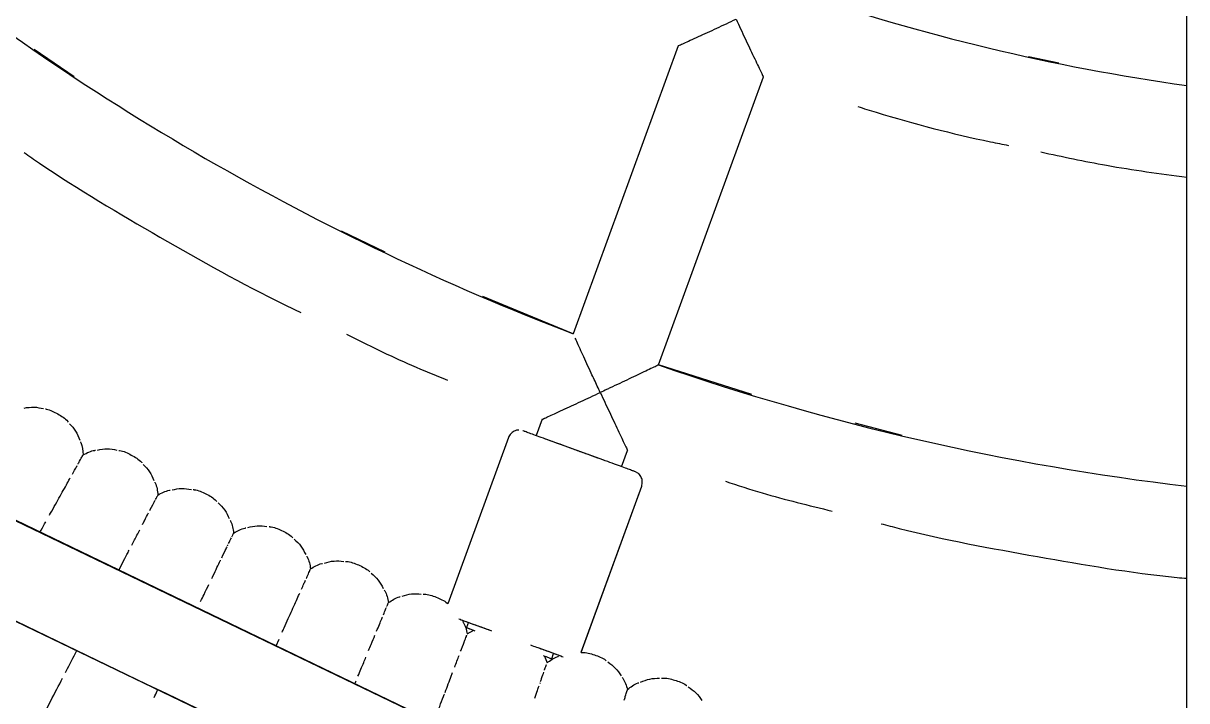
# Model space of a CAD drawing. Extents: x -360 to 379, y -342 to 365.
# Drawn here: x -15.99 to 4.52, y -185.31 to -173.37 of the extents above; entities that cross this region are included whole.
import ezdxf

# ---------------------------------------------------------------- set-up
doc = ezdxf.new("R2010")
doc.units = 0
doc.layers.get('0').update_dxf_attribs({"linetype": 'CONTINUOUS'})

msp = doc.modelspace()

# ---------------------------------------------------------------- linework, layer by layer
at = {"color": 7, "linetype": 'CONTINUOUS'}
for p, q in [((4.517, -282.988), (4.517, 306.012)), ((-4.064, -173.595), (-4.042, -173.585)), ((-15.092, -174.317), (-15.797, -173.832)), ((-4.449, -173.771), (-6.296, -178.846)), ((-4.449, -173.771), (-6.296, -178.846)), ((-4.403, -173.75), (-4.4, -173.749)), ((2.261, -174.072), (1.726, -173.963)), ((-4.793, -179.393), (-2.945, -174.318)), ((-4.793, -179.393), (-2.945, -174.318)), ((-9.612, -177.403), (-10.384, -177.035)), ((-6.296, -178.846), (-7.89, -178.186)), ((4.517, -192.068), (-23.958, -178.372)), ((4.517, -192.06), (-23.93, -178.378)), ((-4.84, -179.416), (-4.844, -179.418)), ((-3.148, -179.912), (-4.793, -179.393)), ((-24.623, -179.82), (4.517, -193.835)), ((-6.459, -180.173), (-6.437, -180.164)), ((-6.843, -180.35), (-6.948, -180.638)), ((-6.843, -180.35), (-6.948, -180.638)), ((-0.497, -180.634), (-1.325, -180.42)), ((-7.44, -180.672), (-8.506, -183.6)), ((-7.44, -180.672), (-8.506, -183.602)), ((-5.757, -181.071), (-6.796, -180.693)), ((-5.445, -181.185), (-5.34, -180.897)), ((-5.445, -181.185), (-5.34, -180.897)), ((-5.149, -181.306), (-5.21, -181.271)), ((-6.157, -184.457), (-5.09, -181.527)), ((-6.156, -184.455), (-5.09, -181.527)), ((-8.287, -183.875), (-7.75, -184.071)), ((-8.145, -183.927), (-8.18, -184.021)), ((-8.145, -183.927), (-8.18, -184.021)), ((-8.18, -184.021), (-8.044, -184.07)), ((-8.169, -184.143), (-8.168, -184.141)), ((-8.164, -184.132), (-8.05, -184.068)), ((-11.534, -184.34), (-11.482, -184.225)), ((-6.902, -184.379), (-6.501, -184.526)), ((-6.806, -184.521), (-6.759, -184.643)), ((-6.704, -184.558), (-6.676, -184.568)), ((-6.676, -184.568), (-6.642, -184.474)), ((-6.676, -184.568), (-6.642, -184.474))]:
    msp.add_line(p, q, dxfattribs=at)
at = {"color": 7, "linetype": 'CONTINUOUS', "flags": 128}
for points in [[(-6.797, -180.329), (-6.795, -180.328), (-6.791, -180.326)], [(-15.025, -181.138), (-15.02, -181.129), (-15.015, -181.12)], [(-13.624, -181.696), (-13.621, -181.69), (-13.621, -181.689)], [(-13.67, -181.784), (-13.665, -181.775), (-13.665, -181.773)], [(-12.313, -182.421), (-12.308, -182.41), (-12.307, -182.408)], [(-12.391, -182.581), (-12.384, -182.567), (-12.382, -182.563)], [(-11.003, -183.156), (-10.999, -183.148), (-10.995, -183.139)], [(-9.588, -183.661), (-9.583, -183.649), (-9.581, -183.646)], [(-9.557, -183.586), (-9.555, -183.582), (-9.554, -183.58)], [(-6.886, -185.008), (-6.882, -184.997), (-6.881, -184.994)], [(-5.399, -185.3), (-5.393, -185.283), (-5.39, -185.274)]]:
    msp.add_lwpolyline(points, dxfattribs=at)
at = {"color": 7, "linetype": 'CONTINUOUS'}
for centre, radius, start, end in [((10.118, -136.088), 45.8, 231.0009, 248.9991), ((9.732, -137.41), 37.424, 251.0868, 261.9893), ((9.698, -137.59), 44.243, 250.8816, 263.2753)]:
    msp.add_arc(centre, radius, start, end, dxfattribs=at)
for points, knots in [([(-4.449, -173.771), (-4.443, -173.768), (-4.432, -173.763), (-4.349, -173.725), (-4.233, -173.672), (-4.045, -173.586), (-3.77, -173.46), (-3.541, -173.353), (-3.426, -173.3)], [0, 0, 0, 0, 0.125165, 0.250563, 0.368631, 0.5014, 0.751126, 1, 1, 1, 1]), ([(-3.426, -173.3), (-3.373, -173.414), (-3.266, -173.644), (-3.136, -173.917), (-3.048, -174.104), (-2.993, -174.218), (-2.954, -174.301), (-2.948, -174.312), (-2.945, -174.318)], [0, 0, 0, 0, 0.248883, 0.498606, 0.63137, 0.74944, 0.874837, 1, 1, 1, 1]), ([(-1.282, -174.839), (-1.174, -174.873), (-0.403, -175.116), (0.485, -175.345), (1.271, -175.503), (1.376, -175.524)], [0, 0, 0, 0, 0.123971, 0.882839, 1, 1, 1, 1]), ([(-15.976, -175.651), (-15.886, -175.713), (-15.113, -176.247), (-13.585, -177.142), (-12.046, -178.019), (-11.196, -178.42), (-11.098, -178.467)], [0, 0, 0, 0, 0.058113, 0.5, 0.941887, 1, 1, 1, 1]), ([(1.943, -175.639), (2.329, -175.722), (3.181, -175.905), (4.044, -176.022), (4.517, -176.086)], [0, 0, 0, 0, 0.45258, 1, 1, 1, 1]), ([(-10.296, -178.849), (-9.915, -179.039), (-9.331, -179.33), (-8.726, -179.573), (-8.515, -179.658)], [0, 0, 0, 0, 0.6514, 1, 1, 1, 1]), ([(-5.82, -179.878), (-5.838, -179.841), (-5.891, -179.726), (-5.997, -179.498), (-6.108, -179.258), (-6.193, -179.071), (-6.24, -178.969), (-6.256, -178.933), (-6.261, -178.923)], [0, 0, 0, 0, 0.100129, 0.311136, 0.622829, 0.779581, 0.935864, 1, 1, 1, 1]), ([(-4.793, -179.393), (-4.799, -179.396), (-4.81, -179.402), (-4.896, -179.442), (-5.013, -179.498), (-5.202, -179.587), (-5.42, -179.69), (-5.61, -179.78), (-5.725, -179.833), (-5.783, -179.861), (-5.82, -179.878)], [0, 0, 0, 0, 0.124933, 0.250189, 0.374878, 0.499951, 0.749144, 0.87452, 0.919567, 1, 1, 1, 1]), ([(-24.621, -179.814), (-22.431, -180.869), (-12.72, -185.546), (-3.006, -190.215), (4.517, -193.832)], [0, 0, 0, 0, 0.2255069, 1, 1, 1, 1]), ([(-6.843, -180.35), (-6.838, -180.347), (-6.826, -180.342), (-6.743, -180.304), (-6.627, -180.251), (-6.439, -180.165), (-6.165, -180.038), (-5.935, -179.931), (-5.82, -179.878)], [0, 0, 0, 0, 0.125163, 0.250562, 0.368569, 0.501398, 0.751125, 1, 1, 1, 1]), ([(-5.82, -179.878), (-5.767, -179.993), (-5.659, -180.223), (-5.53, -180.496), (-5.442, -180.682), (-5.387, -180.797), (-5.348, -180.88), (-5.343, -180.891), (-5.34, -180.897)], [0, 0, 0, 0, 0.250273, 0.49911, 0.631647, 0.749431, 0.874853, 1, 1, 1, 1]), ([(-15.974, -180.151), (-15.916, -180.142), (-15.803, -180.125), (-15.69, -180.15), (-15.634, -180.162)], [0, 0, 0, 0, 0.50285, 1, 1, 1, 1]), ([(-15.599, -180.167), (-15.594, -180.168), (-15.517, -180.18), (-15.448, -180.219), (-15.382, -180.256)], [0, 0, 0, 0, 0.061307, 1, 1, 1, 1]), ([(-15.382, -180.256), (-15.318, -180.294), (-15.249, -180.334), (-15.201, -180.395), (-15.198, -180.399)], [0, 0, 0, 0, 0.938693, 1, 1, 1, 1]), ([(-15.175, -180.427), (-15.137, -180.469), (-15.059, -180.554), (-15.017, -180.661), (-14.996, -180.715)], [0, 0, 0, 0, 0.49715, 1, 1, 1, 1]), ([(-7.256, -180.541), (-7.258, -180.541), (-7.285, -180.537), (-7.338, -180.557), (-7.404, -180.601), (-7.428, -180.648), (-7.44, -180.672)], [0, 0, 0, 0, 0.01764, 0.345093, 0.672547, 1, 1, 1, 1]), ([(-14.981, -180.746), (-14.98, -180.75), (-14.946, -180.821), (-14.94, -180.9), (-14.934, -180.975)], [0, 0, 0, 0, 0.0584237, 1, 1, 1, 1]), ([(-14.681, -180.891), (-14.624, -180.881), (-14.511, -180.86), (-14.398, -180.882), (-14.341, -180.892)], [0, 0, 0, 0, 0.5028497, 1, 1, 1, 1]), ([(-15.013, -181.116), (-15.008, -181.106), (-14.975, -181.048), (-14.945, -180.994), (-14.938, -180.981), (-14.934, -180.975)], [0, 0, 0, 0, 0.093043, 0.547423, 1, 1, 1, 1]), ([(-14.934, -180.975), (-14.868, -180.941), (-14.797, -180.904), (-14.72, -180.896), (-14.715, -180.895)], [0, 0, 0, 0, 0.9415763, 1, 1, 1, 1]), ([(-14.306, -180.897), (-14.301, -180.897), (-14.224, -180.907), (-14.153, -180.944), (-14.087, -180.979)], [0, 0, 0, 0, 0.061307, 1, 1, 1, 1]), ([(-14.087, -180.979), (-14.021, -181.015), (-13.952, -181.053), (-13.901, -181.113), (-13.898, -181.117)], [0, 0, 0, 0, 0.938693, 1, 1, 1, 1]), ([(-15.123, -181.314), (-15.106, -181.283), (-15.072, -181.222), (-15.051, -181.185), (-15.041, -181.166)], [0, 0, 0, 0, 0.502709, 1, 1, 1, 1]), ([(-13.875, -181.144), (-13.835, -181.185), (-13.755, -181.268), (-13.71, -181.374), (-13.687, -181.427)], [0, 0, 0, 0, 0.49715, 1, 1, 1, 1]), ([(-15.53, -182.042), (-15.516, -182.018), (-15.438, -181.877), (-15.321, -181.668), (-15.212, -181.473), (-15.17, -181.396), (-15.162, -181.384)], [0, 0, 0, 0, 0.087539, 0.502772, 0.9168, 1, 1, 1, 1]), ([(-13.672, -181.457), (-13.67, -181.462), (-13.635, -181.531), (-13.626, -181.61), (-13.618, -181.684)], [0, 0, 0, 0, 0.058424, 1, 1, 1, 1]), ([(-5.09, -181.527), (-5.084, -181.501), (-5.072, -181.45), (-5.094, -181.374), (-5.122, -181.324), (-5.146, -181.31), (-5.147, -181.309)], [0, 0, 0, 0, 0.327453, 0.654907, 0.98236, 1, 1, 1, 1]), ([(-3.615, -181.442), (-3.399, -181.512), (-2.779, -181.714), (-2.144, -181.867), (-1.731, -181.967)], [0, 0, 0, 0, 0.3486, 1, 1, 1, 1]), ([(-13.618, -181.684), (-13.553, -181.648), (-13.483, -181.61), (-13.406, -181.599), (-13.401, -181.598)], [0, 0, 0, 0, 0.941576, 1, 1, 1, 1]), ([(-13.367, -181.593), (-13.311, -181.581), (-13.198, -181.558), (-13.084, -181.576), (-13.028, -181.585)], [0, 0, 0, 0, 0.5028497, 1, 1, 1, 1]), ([(-12.993, -181.588), (-12.988, -181.589), (-12.91, -181.596), (-12.838, -181.631), (-12.771, -181.663)], [0, 0, 0, 0, 0.061307, 1, 1, 1, 1]), ([(-12.771, -181.663), (-12.705, -181.698), (-12.634, -181.734), (-12.582, -181.793), (-12.578, -181.796)], [0, 0, 0, 0, 0.938693, 1, 1, 1, 1]), ([(-13.758, -181.954), (-13.756, -181.95), (-13.72, -181.879), (-13.69, -181.823), (-13.674, -181.791), (-13.672, -181.788)], [0, 0, 0, 0, 0.0533179, 0.8924282, 1, 1, 1, 1]), ([(-13.658, -181.761), (-13.648, -181.742), (-13.632, -181.71), (-13.629, -181.705), (-13.628, -181.703)], [0, 0, 0, 0, 0.614238, 1, 1, 1, 1]), ([(-12.554, -181.822), (-12.513, -181.862), (-12.431, -181.943), (-12.383, -182.047), (-12.359, -182.1)], [0, 0, 0, 0, 0.4971503, 1, 1, 1, 1]), ([(-13.89, -182.206), (-13.878, -182.183), (-13.834, -182.099), (-13.804, -182.041), (-13.782, -181.999)], [0, 0, 0, 0, 0.27062, 1, 1, 1, 1]), ([(-15.695, -182.338), (-15.689, -182.326), (-15.652, -182.26), (-15.621, -182.205), (-15.595, -182.159)], [0, 0, 0, 0, 0.186141, 1, 1, 1, 1]), ([(-14.077, -182.566), (-14.045, -182.505), (-13.993, -182.405), (-13.953, -182.328), (-13.938, -182.299)], [0, 0, 0, 0, 0.6096889, 1, 1, 1, 1]), ([(-12.342, -182.13), (-12.34, -182.134), (-12.303, -182.203), (-12.292, -182.281), (-12.282, -182.356)], [0, 0, 0, 0, 0.058424, 1, 1, 1, 1]), ([(-12.282, -182.356), (-12.218, -182.317), (-12.149, -182.277), (-12.072, -182.264), (-12.068, -182.263)], [0, 0, 0, 0, 0.941576, 1, 1, 1, 1]), ([(-12.034, -182.257), (-11.978, -182.244), (-11.866, -182.217), (-11.752, -182.231), (-11.695, -182.239)], [0, 0, 0, 0, 0.50285, 1, 1, 1, 1]), ([(-11.659, -182.241), (-11.655, -182.241), (-11.577, -182.246), (-11.504, -182.279), (-11.436, -182.31)], [0, 0, 0, 0, 0.061307, 1, 1, 1, 1]), ([(-11.436, -182.31), (-11.368, -182.342), (-11.296, -182.377), (-11.243, -182.433), (-11.239, -182.437)], [0, 0, 0, 0, 0.938693, 1, 1, 1, 1]), ([(-0.871, -182.189), (-0.765, -182.217), (0.143, -182.455), (1.886, -182.772), (3.579, -183.064), (4.461, -183.147), (4.517, -183.152)], [0, 0, 0, 0, 0.059809, 0.51459, 0.969371, 1, 1, 1, 1]), ([(-12.371, -182.539), (-12.36, -182.517), (-12.337, -182.47), (-12.327, -182.449), (-12.322, -182.438)], [0, 0, 0, 0, 0.482656, 1, 1, 1, 1]), ([(-12.306, -182.404), (-12.303, -182.398), (-12.284, -182.359), (-12.283, -182.357), (-12.282, -182.356)], [0, 0, 0, 0, 0.1678322, 1, 1, 1, 1]), ([(-11.215, -182.463), (-11.173, -182.501), (-11.088, -182.579), (-11.037, -182.682), (-11.011, -182.734)], [0, 0, 0, 0, 0.4971503, 1, 1, 1, 1]), ([(-14.306, -183.006), (-14.249, -182.897), (-14.184, -182.772), (-14.131, -182.67), (-14.125, -182.657)], [0, 0, 0, 0, 0.878509, 1, 1, 1, 1]), ([(-12.492, -182.79), (-12.464, -182.731), (-12.427, -182.655), (-12.404, -182.607), (-12.399, -182.596)], [0, 0, 0, 0, 0.774888, 1, 1, 1, 1]), ([(-12.668, -183.153), (-12.661, -183.139), (-12.602, -183.017), (-12.55, -182.909), (-12.514, -182.835), (-12.513, -182.832)], [0, 0, 0, 0, 0.1113292, 0.9609334, 1, 1, 1, 1]), ([(-10.994, -182.764), (-10.991, -182.768), (-10.952, -182.835), (-10.939, -182.914), (-10.927, -182.987)], [0, 0, 0, 0, 0.058424, 1, 1, 1, 1]), ([(-10.927, -182.987), (-10.864, -182.948), (-10.796, -182.905), (-10.72, -182.89), (-10.715, -182.889)], [0, 0, 0, 0, 0.941576, 1, 1, 1, 1]), ([(-10.682, -182.882), (-10.626, -182.867), (-10.515, -182.836), (-10.4, -182.848), (-10.343, -182.853)], [0, 0, 0, 0, 0.50285, 1, 1, 1, 1]), ([(-10.308, -182.855), (-10.303, -182.855), (-10.225, -182.858), (-10.151, -182.888), (-10.082, -182.917)], [0, 0, 0, 0, 0.061307, 1, 1, 1, 1]), ([(-10.082, -182.917), (-10.014, -182.948), (-9.941, -182.98), (-9.886, -183.035), (-9.882, -183.038)], [0, 0, 0, 0, 0.938693, 1, 1, 1, 1]), ([(-10.993, -183.135), (-10.988, -183.125), (-10.961, -183.064), (-10.936, -183.007), (-10.93, -182.994), (-10.927, -182.987)], [0, 0, 0, 0, 0.09247, 0.547137, 1, 1, 1, 1]), ([(-9.857, -183.063), (-9.814, -183.101), (-9.727, -183.176), (-9.673, -183.278), (-9.645, -183.329)], [0, 0, 0, 0, 0.4971503, 1, 1, 1, 1]), ([(-12.865, -183.559), (-12.844, -183.516), (-12.79, -183.405), (-12.746, -183.315), (-12.719, -183.259)], [0, 0, 0, 0, 0.380931, 1, 1, 1, 1]), ([(-11.086, -183.341), (-11.071, -183.309), (-11.043, -183.245), (-11.025, -183.207), (-11.016, -183.187)], [0, 0, 0, 0, 0.500574, 1, 1, 1, 1]), ([(-11.427, -184.102), (-11.416, -184.077), (-11.35, -183.93), (-11.252, -183.712), (-11.16, -183.508), (-11.124, -183.428), (-11.118, -183.414)], [0, 0, 0, 0, 0.087001, 0.502224, 0.916244, 1, 1, 1, 1]), ([(-9.627, -183.358), (-9.625, -183.362), (-9.584, -183.428), (-9.568, -183.506), (-9.554, -183.58)], [0, 0, 0, 0, 0.058424, 1, 1, 1, 1]), ([(-9.554, -183.58), (-9.492, -183.538), (-9.426, -183.494), (-9.35, -183.476), (-9.345, -183.475)], [0, 0, 0, 0, 0.941576, 1, 1, 1, 1]), ([(-9.312, -183.467), (-9.257, -183.45), (-9.147, -183.417), (-9.032, -183.425), (-8.975, -183.429)], [0, 0, 0, 0, 0.50285, 1, 1, 1, 1]), ([(-8.939, -183.429), (-8.934, -183.429), (-8.856, -183.429), (-8.782, -183.458), (-8.712, -183.485)], [0, 0, 0, 0, 0.061307, 1, 1, 1, 1]), ([(-8.712, -183.485), (-8.643, -183.513), (-8.568, -183.544), (-8.51, -183.598), (-8.506, -183.602)], [0, 0, 0, 0, 0.927684, 1, 1, 1, 1]), ([(-9.643, -183.796), (-9.628, -183.759), (-9.606, -183.706), (-9.596, -183.68), (-9.592, -183.672)], [0, 0, 0, 0, 0.689524, 1, 1, 1, 1]), ([(-9.578, -183.638), (-9.574, -183.627), (-9.562, -183.6), (-9.561, -183.596), (-9.56, -183.594)], [0, 0, 0, 0, 0.38915, 1, 1, 1, 1]), ([(-9.762, -184.081), (-9.758, -184.072), (-9.718, -183.975), (-9.683, -183.892), (-9.661, -183.839), (-9.66, -183.835)], [0, 0, 0, 0, 0.086425, 0.928648, 1, 1, 1, 1]), ([(-8.314, -183.866), (-8.285, -183.876), (-8.21, -183.904), (-8.049, -183.962), (-7.883, -184.022), (-7.773, -184.063), (-7.737, -184.076)], [0, 0, 0, 0, 0.19772, 0.520864, 0.844007, 1, 1, 1, 1]), ([(-8.244, -183.913), (-8.242, -183.916), (-8.198, -183.981), (-8.181, -184.059), (-8.164, -184.132)], [0, 0, 0, 0, 0.058424, 1, 1, 1, 1]), ([(-9.903, -184.422), (-9.888, -184.386), (-9.845, -184.283), (-9.813, -184.205), (-9.792, -184.154)], [0, 0, 0, 0, 0.350511, 1, 1, 1, 1]), ([(-8.205, -184.24), (-8.193, -184.207), (-8.177, -184.165), (-8.174, -184.157), (-8.173, -184.155)], [0, 0, 0, 0, 0.790819, 1, 1, 1, 1]), ([(-8.18, -184.021), (-8.172, -184.024), (-8.16, -184.028), (-8.065, -184.063), (-8.03, -184.075)], [0, 0, 0, 0, 0.639128, 1, 1, 1, 1]), ([(-8.281, -184.438), (-8.276, -184.426), (-8.245, -184.344), (-8.221, -184.282), (-8.21, -184.251), (-8.209, -184.25)], [0, 0, 0, 0, 0.141366, 0.979558, 1, 1, 1, 1]), ([(-7.051, -184.325), (-7.015, -184.338), (-6.905, -184.378), (-6.738, -184.439), (-6.578, -184.497), (-6.502, -184.525), (-6.474, -184.535)], [0, 0, 0, 0, 0.1559925, 0.4791364, 0.8022803, 1, 1, 1, 1]), ([(-15.247, -184.814), (-15.243, -184.806), (-15.173, -184.672), (-15.107, -184.545), (-15.046, -184.426)], [0, 0, 0, 0, 0.057989, 1, 1, 1, 1]), ([(-10.091, -184.877), (-10.056, -184.792), (-10.005, -184.67), (-9.964, -184.571), (-9.952, -184.54)], [0, 0, 0, 0, 0.69524, 1, 1, 1, 1]), ([(-8.386, -184.715), (-8.372, -184.679), (-8.342, -184.598), (-8.32, -184.541), (-8.308, -184.51)], [0, 0, 0, 0, 0.443845, 1, 1, 1, 1]), ([(-6.825, -184.514), (-6.791, -184.526), (-6.696, -184.561), (-6.684, -184.565), (-6.676, -184.568)], [0, 0, 0, 0, 0.360872, 1, 1, 1, 1]), ([(-6.759, -184.643), (-6.7, -184.598), (-6.636, -184.55), (-6.562, -184.528), (-6.557, -184.526)], [0, 0, 0, 0, 0.941576, 1, 1, 1, 1]), ([(-6.157, -184.457), (-6.151, -184.457), (-6.072, -184.452), (-5.995, -184.477), (-5.924, -184.5)], [0, 0, 0, 0, 0.072316, 1, 1, 1, 1]), ([(-5.924, -184.5), (-5.853, -184.524), (-5.778, -184.55), (-5.718, -184.6), (-5.714, -184.603)], [0, 0, 0, 0, 0.938693, 1, 1, 1, 1]), ([(-6.804, -184.773), (-6.803, -184.77), (-6.785, -184.717), (-6.772, -184.681), (-6.769, -184.67), (-6.768, -184.669)], [0, 0, 0, 0, 0.043352, 0.8795754, 1, 1, 1, 1]), ([(-5.687, -184.626), (-5.64, -184.659), (-5.547, -184.727), (-5.484, -184.823), (-5.453, -184.872)], [0, 0, 0, 0, 0.49715, 1, 1, 1, 1]), ([(-15.592, -185.476), (-15.563, -185.42), (-15.462, -185.227), (-15.366, -185.041), (-15.297, -184.909)], [0, 0, 0, 0, 0.286743, 1, 1, 1, 1]), ([(-10.145, -185.008), (-10.142, -185), (-10.135, -184.982), (-10.129, -184.967), (-10.125, -184.959)], [0, 0, 0, 0, 0.438388, 1, 1, 1, 1]), ([(-8.556, -185.162), (-8.518, -185.061), (-8.469, -184.932), (-8.431, -184.834), (-8.423, -184.812)], [0, 0, 0, 0, 0.784623, 1, 1, 1, 1]), ([(-6.873, -184.97), (-6.866, -184.951), (-6.841, -184.879), (-6.826, -184.835), (-6.815, -184.803)], [0, 0, 0, 0, 0.253079, 1, 1, 1, 1]), ([(-5.432, -184.899), (-5.43, -184.903), (-5.383, -184.965), (-5.361, -185.042), (-5.34, -185.113)], [0, 0, 0, 0, 0.058424, 1, 1, 1, 1]), ([(-5.109, -184.98), (-5.055, -184.959), (-4.948, -184.916), (-4.833, -184.914), (-4.776, -184.913)], [0, 0, 0, 0, 0.50285, 1, 1, 1, 1]), ([(-4.741, -184.91), (-4.736, -184.91), (-4.658, -184.903), (-4.581, -184.925), (-4.509, -184.946)], [0, 0, 0, 0, 0.061307, 1, 1, 1, 1]), ([(-4.509, -184.946), (-4.438, -184.968), (-4.362, -184.992), (-4.3, -185.04), (-4.296, -185.043)], [0, 0, 0, 0, 0.938693, 1, 1, 1, 1]), ([(-13.684, -185.251), (-13.665, -185.212), (-13.642, -185.164), (-13.621, -185.121), (-13.617, -185.113)], [0, 0, 0, 0, 0.833853, 1, 1, 1, 1]), ([(-6.975, -185.265), (-6.958, -185.216), (-6.929, -185.132), (-6.909, -185.073), (-6.9, -185.048)], [0, 0, 0, 0, 0.578195, 1, 1, 1, 1]), ([(-5.389, -185.268), (-5.385, -185.257), (-5.366, -185.196), (-5.358, -185.17), (-5.351, -185.149)], [0, 0, 0, 0, 0.180681, 1, 1, 1, 1]), ([(-5.35, -185.145), (-5.35, -185.145), (-5.34, -185.114), (-5.34, -185.114), (-5.34, -185.113)], [0, 0, 0, 0, 0.007407, 1, 1, 1, 1]), ([(-5.34, -185.113), (-5.282, -185.066), (-5.22, -185.017), (-5.146, -184.992), (-5.141, -184.991)], [0, 0, 0, 0, 0.941576, 1, 1, 1, 1]), ([(-4.268, -185.065), (-4.221, -185.097), (-4.126, -185.162), (-4.06, -185.256), (-4.027, -185.304)], [0, 0, 0, 0, 0.4971503, 1, 1, 1, 1]), ([(-8.733, -185.627), (-8.724, -185.602), (-8.664, -185.444), (-8.608, -185.298), (-8.568, -185.193), (-8.567, -185.191)], [0, 0, 0, 0, 0.153159, 0.983188, 1, 1, 1, 1])]:
    msp.add_open_spline(points, degree=3, knots=knots, dxfattribs=at)
msp.add_open_spline([(-5.21, -181.271), (-5.214, -181.269), (-5.221, -181.267), (-5.28, -181.245), (-5.371, -181.212), (-5.495, -181.167), (-5.645, -181.112), (-5.817, -181.05), (-6.003, -180.982), (-6.197, -180.912), (-6.39, -180.841), (-6.577, -180.773), (-6.748, -180.711), (-6.899, -180.656), (-7.022, -180.611), (-7.114, -180.578), (-7.172, -180.556), (-7.18, -180.554), (-7.183, -180.552)], degree=3, dxfattribs=at)

doc.saveas('drawing.dxf')
